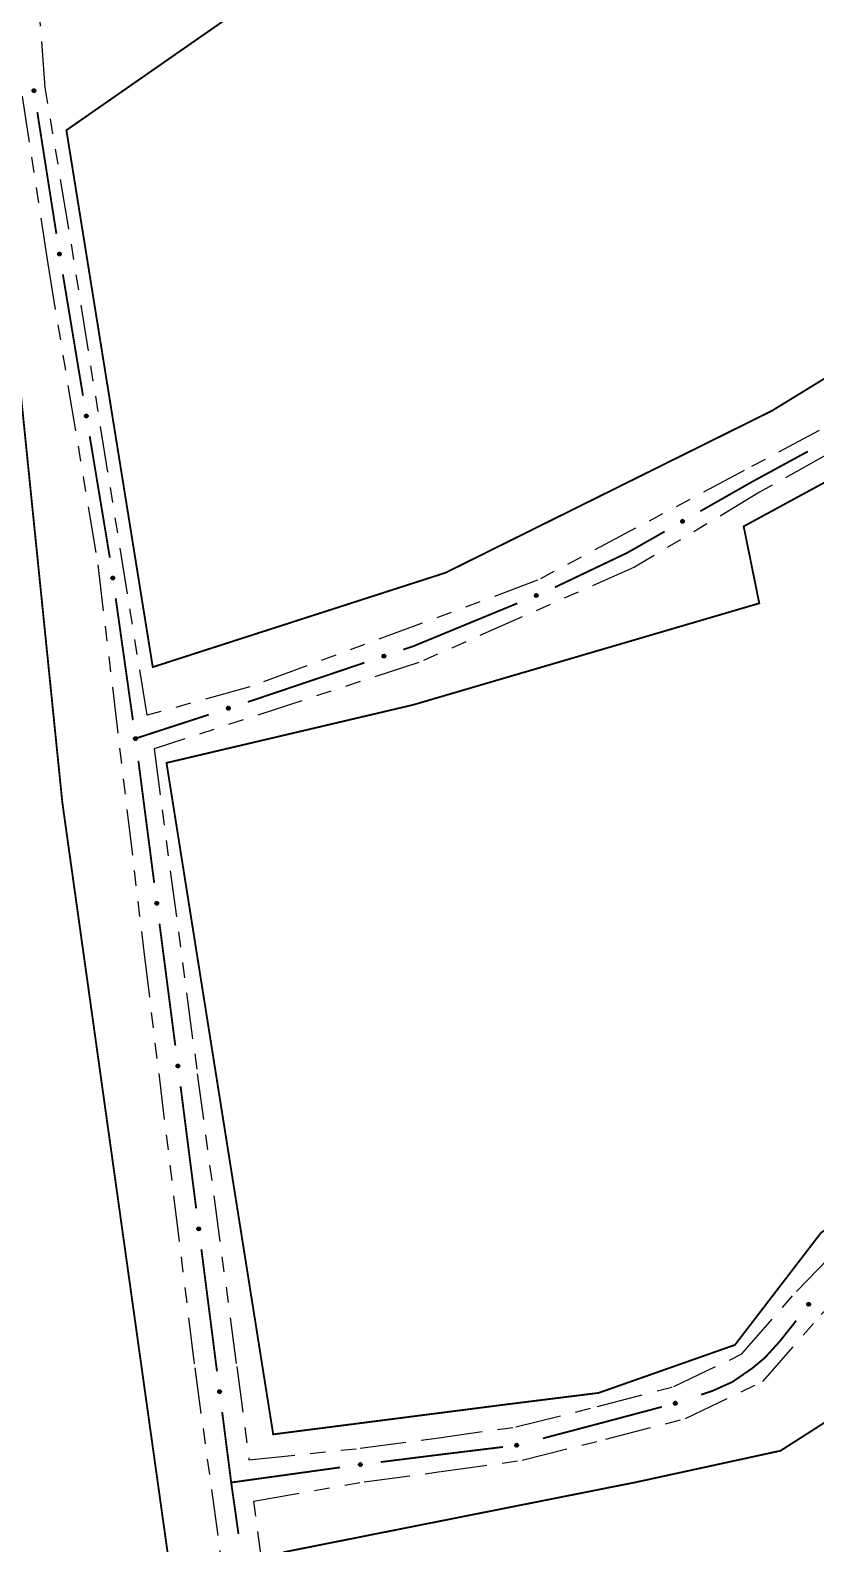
# Model space of a CAD drawing. Extents: x 209066 to 212010, y 4879784 to 4881672.
# Drawn here: x 209780.4 to 209857, y 4881001 to 4881148.5 of the extents above; entities that cross this region are included whole.
import ezdxf

# ---------------------------------------------------------------- set-up
doc = ezdxf.new("R2010")
doc.units = 0
doc.header["$LTSCALE"] = 1.5
doc.header["$MEASUREMENT"] = 0
doc.linetypes.add('TRACO_12', pattern=[2.5, 2, -0.5])
doc.linetypes.add('TRACO_25', pattern=[8, 3, -1, 1, -1, 1, -1])
for name, color, linetype in [('RU-QUADRA', 210, 'CONTINUOUS'), ('SV-EIXO-RUA-N-PAV', 6, 'CONTINUOUS'), ('SV-RUA-NAO-PAV', 7, 'CONTINUOUS')]:
    doc.layers.add(name, color=color, linetype=linetype)

msp = doc.modelspace()

# ---------------------------------------------------------------- linework, layer by layer
at = {"layer": 'RU-QUADRA', "linetype": 'Continuous', "const_width": 0.18, "flags": 128}
for points in [[(209811.299317, 4881157.830965), (209820.331998, 4881163.829518), (209816.017436, 4881170.809464), (209841.590017, 4881213.884218), (209889.912378, 4881134.211373), (209852.719114, 4881111.434778), (209820.904498, 4881095.657298), (209792.348827, 4881086.459033), (209783.924506, 4881138.793712)], [(209804.095037, 4881011.666646), (209793.689617, 4881077.119987), (209817.746183, 4881082.778746), (209851.501166, 4881092.676798), (209849.980584, 4881100.176044), (209873.33652, 4881112.854078), (209893.472541, 4881128.451888), (209901.819044, 4881115.141681), (209930.454144, 4881069.477152), (209906.388571, 4881054.883752), (209881.582965, 4881039.841595), (209872.104358, 4881037.222125), (209865.805179, 4881036.502369), (209857.52669, 4881031.323139), (209849.1288, 4881020.384522), (209835.830856, 4881015.705372), (209826.923792, 4881014.595166)], [(209939.739522, 4881005.743658), (209961.115703, 4881018.321756), (209947.339515, 4881041.942318), (209935.514281, 4881062.217786), (209913.738327, 4881047.879886), (209892.765732, 4881034.913062), (209883.72378, 4881029.322653), (209853.569322, 4881010.065497), (209839.411317, 4881006.986201), (209833.182881, 4881005.750092), (209805.156079, 4881000.187834), (209807.500596, 4880982.620624), (209811.740314, 4880950.852886), (209815.334843, 4880935.23898), (209879.390319, 4880970.089045), (209910.224835, 4880987.986327), (209919.21962, 4880993.397984)]]:
    msp.add_lwpolyline(points, close=True, dxfattribs=at)
at = {"layer": 'RU-QUADRA', "linetype": 'TRACO_12', "const_width": 0.18, "flags": 128}
msp.add_lwpolyline([(209777.329761, 4881134.231141), (209783.531219, 4881073.240669), (209787.735361, 4881043.29416), (209790.940509, 4881020.463588), (209799.460866, 4880959.772269), (209744.990016, 4880933.436511), (209737.073066, 4880998.45628), (209731.703291, 4881042.556792), (209725.656166, 4881092.2202)], close=True, dxfattribs=at)
at = {"layer": 'SV-EIXO-RUA-N-PAV'}
for points in [[(209780.703289, 4881142.477038), (209780.658825, 4881142.497409), (209780.624776, 4881142.524009), (209780.602763, 4881142.554369), (209780.590306, 4881142.58627), (209780.581238, 4881142.62034), (209780.579674, 4881142.656708), (209780.586879, 4881142.697457), (209780.607002, 4881142.742203), (209780.636544, 4881142.775292), (209780.665153, 4881142.798466), (209780.697669, 4881142.81337), (209780.730915, 4881142.821625), (209780.768745, 4881142.822), (209780.809969, 4881142.814295), (209780.854474, 4881142.792973), (209780.887675, 4881142.766665), (209780.908196, 4881142.736741), (209780.922973, 4881142.703957), (209780.931814, 4881142.669062), (209780.933143, 4881142.633354), (209780.925311, 4881142.591862), (209780.903683, 4881142.548215), (209780.877823, 4881142.514801), (209780.848195, 4881142.493865), (209780.815591, 4881142.480044), (209780.781529, 4881142.470533), (209780.745037, 4881142.467439), (209780.703289, 4881142.477038)], [(209783.171919, 4881126.563869), (209783.131988, 4881126.592109), (209783.103443, 4881126.624546), (209783.087423, 4881126.658452), (209783.081078, 4881126.692105), (209783.078465, 4881126.727266), (209783.083652, 4881126.763295), (209783.098266, 4881126.802009), (209783.126314, 4881126.842265), (209783.161464, 4881126.869322), (209783.193865, 4881126.886807), (209783.228576, 4881126.895443), (209783.262774, 4881126.897409), (209783.300022, 4881126.890784), (209783.33911, 4881126.875591), (209783.378906, 4881126.846408), (209783.406672, 4881126.814416), (209783.421307, 4881126.781213), (209783.429768, 4881126.746263), (209783.432005, 4881126.710335), (209783.42671, 4881126.674997), (209783.411342, 4881126.635668), (209783.382018, 4881126.596772), (209783.350426, 4881126.568714), (209783.317438, 4881126.553617), (209783.282841, 4881126.546062), (209783.247608, 4881126.543012), (209783.211173, 4881126.546718), (209783.171919, 4881126.563869)], [(209785.785342, 4881110.777798), (209785.745165, 4881110.805688), (209785.716339, 4881110.837874), (209785.700023, 4881110.871639), (209785.693385, 4881110.905236), (209785.690465, 4881110.940371), (209785.695336, 4881110.976445), (209785.709612, 4881111.015285), (209785.737307, 4881111.055784), (209785.772219, 4881111.083147), (209785.804466, 4881111.100915), (209785.8391, 4881111.109854), (209785.873281, 4881111.112118), (209785.910585, 4881111.105819), (209785.949804, 4881111.090967), (209785.989853, 4881111.062133), (209786.017898, 4881111.030385), (209786.032822, 4881110.997312), (209786.041588, 4881110.962436), (209786.044139, 4881110.92653), (209786.039153, 4881110.891146), (209786.024129, 4881110.851685), (209785.995146, 4881110.812534), (209785.9638, 4881110.784202), (209785.930945, 4881110.768817), (209785.896415, 4881110.76096), (209785.86121, 4881110.757602), (209785.824744, 4881110.76099), (209785.785342, 4881110.777798)], [(209844.188889, 4881100.635822), (209844.176579, 4881100.588488), (209844.156319, 4881100.550325), (209844.130261, 4881100.523357), (209844.101019, 4881100.505532), (209844.06905, 4881100.490665), (209844.033512, 4881100.482787), (209843.992131, 4881100.48278), (209843.944562, 4881100.494796), (209843.906831, 4881100.518119), (209843.879026, 4881100.542252), (209843.858683, 4881100.571673), (209843.844761, 4881100.602971), (209843.837798, 4881100.640157), (209843.838201, 4881100.682093), (209843.851441, 4881100.729633), (209843.871559, 4881100.766911), (209843.897449, 4881100.792333), (209843.927156, 4881100.812597), (209843.959976, 4881100.827384), (209843.994906, 4881100.834916), (209844.037128, 4881100.834435), (209844.083877, 4881100.820745), (209844.121286, 4881100.801104), (209844.147065, 4881100.775578), (209844.166357, 4881100.745882), (209844.181659, 4881100.713999), (209844.191065, 4881100.678604), (209844.188889, 4881100.635822)], [(209788.364735, 4881094.990208), (209788.325244, 4881095.01906), (209788.297203, 4881095.051933), (209788.281707, 4881095.086082), (209788.275883, 4881095.11983), (209788.273812, 4881095.155026), (209788.279554, 4881095.190971), (209788.294763, 4881095.229455), (209788.323429, 4881095.269273), (209788.358992, 4881095.295785), (209788.391658, 4881095.312768), (209788.426498, 4881095.320868), (209788.460723, 4881095.322307), (209788.497864, 4881095.315108), (209788.536713, 4881095.299314), (209788.576055, 4881095.26952), (209788.603324, 4881095.237104), (209788.617445, 4881095.20368), (209788.625366, 4881095.168603), (209788.627049, 4881095.132645), (209788.62121, 4881095.097393), (209788.605237, 4881095.058306), (209788.575317, 4881095.019866), (209788.543296, 4881094.992299), (209788.510079, 4881094.977712), (209788.475369, 4881094.970692), (209788.440093, 4881094.968186), (209788.40372, 4881094.972453), (209788.364735, 4881094.990208)], [(209829.922742, 4881093.389456), (209829.904596, 4881093.344038), (209829.879713, 4881093.308715), (209829.85048, 4881093.285226), (209829.819235, 4881093.271206), (209829.785655, 4881093.260463), (209829.749409, 4881093.257101), (209829.708354, 4881093.262281), (209829.662666, 4881093.280164), (209829.628156, 4881093.308032), (209829.603595, 4881093.33546), (209829.587099, 4881093.367198), (209829.57721, 4881093.399995), (209829.574963, 4881093.43776), (209829.580618, 4881093.479315), (209829.599712, 4881093.52482), (209829.624344, 4881093.559283), (209829.653216, 4881093.58126), (209829.685229, 4881093.597641), (209829.719643, 4881093.608198), (209829.755241, 4881093.611293), (209829.79707, 4881093.605523), (209829.841734, 4881093.586083), (209829.876387, 4881093.561908), (209829.898764, 4881093.533352), (209829.914181, 4881093.501472), (209829.925366, 4881093.467922), (209829.930262, 4881093.431628), (209829.922742, 4881093.389456)], [(209815.057313, 4881087.466087), (209815.036205, 4881087.421968), (209815.009042, 4881087.388366), (209814.97832, 4881087.366861), (209814.946217, 4881087.354936), (209814.912, 4881087.346436), (209814.875612, 4881087.345477), (209814.834989, 4881087.353359), (209814.790583, 4881087.374222), (209814.757989, 4881087.40431), (209814.735295, 4881087.433301), (209814.720933, 4881087.466061), (209814.713232, 4881087.499439), (209814.713486, 4881087.53727), (209814.721876, 4881087.57836), (209814.743935, 4881087.622504), (209814.770791, 4881087.655264), (209814.801053, 4881087.675284), (209814.834078, 4881087.689514), (209814.869115, 4881087.697773), (209814.90484, 4881087.698509), (209814.946195, 4881087.689988), (209814.989477, 4881087.667637), (209815.022457, 4881087.641225), (209815.042897, 4881087.611253), (209815.056174, 4881087.578424), (209815.065117, 4881087.544208), (209815.067604, 4881087.507669), (209815.057313, 4881087.466087)], [(209799.885775, 4881082.38111), (209799.864217, 4881082.337209), (209799.836712, 4881082.303887), (209799.805772, 4881082.282698), (209799.773549, 4881082.271102), (209799.739247, 4881082.262952), (209799.70285, 4881082.262365), (209799.66231, 4881082.270662), (209799.61812, 4881082.291979), (209799.585836, 4881082.322399), (209799.563439, 4881082.351621), (209799.549413, 4881082.384525), (209799.542054, 4881082.41798), (209799.542695, 4881082.455807), (209799.551505, 4881082.496809), (209799.574015, 4881082.540725), (209799.601204, 4881082.573208), (209799.631669, 4881082.592918), (209799.664838, 4881082.606809), (209799.699957, 4881082.61471), (209799.735688, 4881082.61508), (209799.776954, 4881082.606136), (209799.820005, 4881082.583344), (209799.852713, 4881082.556596), (209799.872846, 4881082.526416), (209799.885786, 4881082.493453), (209799.894379, 4881082.459148), (209799.896492, 4881082.422586), (209799.885775, 4881082.38111)], [(209790.57465, 4881079.33664), (209790.535159, 4881079.365493), (209790.507118, 4881079.398366), (209790.491623, 4881079.432515), (209790.485798, 4881079.466262), (209790.483727, 4881079.501458), (209790.489469, 4881079.537404), (209790.504679, 4881079.575888), (209790.533344, 4881079.615706), (209790.568907, 4881079.642218), (209790.601574, 4881079.659201), (209790.636414, 4881079.667301), (209790.670638, 4881079.668739), (209790.707779, 4881079.661541), (209790.746629, 4881079.645746), (209790.78597, 4881079.615953), (209790.813239, 4881079.583537), (209790.82736, 4881079.550113), (209790.835281, 4881079.515036), (209790.836964, 4881079.479078), (209790.831125, 4881079.443825), (209790.815152, 4881079.404739), (209790.785232, 4881079.366299), (209790.753211, 4881079.338732), (209790.719994, 4881079.324145), (209790.685285, 4881079.317124), (209790.650009, 4881079.314618), (209790.613635, 4881079.318886), (209790.57465, 4881079.33664)], [(209792.655211, 4881063.280907), (209792.616048, 4881063.310203), (209792.58838, 4881063.343391), (209792.57327, 4881063.377713), (209792.567827, 4881063.411523), (209792.566154, 4881063.44674), (209792.5723, 4881063.482619), (209792.587943, 4881063.520929), (209792.617056, 4881063.560421), (209792.652916, 4881063.58653), (209792.685772, 4881063.603143), (209792.720701, 4881063.61085), (209792.75494, 4881063.611902), (209792.791998, 4881063.604284), (209792.830666, 4881063.588053), (209792.869669, 4881063.557818), (209792.89657, 4881063.525096), (209792.910313, 4881063.491514), (209792.917838, 4881063.45635), (209792.919116, 4881063.420376), (209792.912879, 4881063.385191), (209792.896466, 4881063.346287), (209792.866114, 4881063.308187), (209792.833784, 4881063.280984), (209792.800404, 4881063.266773), (209792.765618, 4881063.260144), (209792.730316, 4881063.258036), (209792.693993, 4881063.262713), (209792.655211, 4881063.280907)], [(209794.712954, 4881047.413781), (209794.673791, 4881047.443077), (209794.646123, 4881047.476264), (209794.631013, 4881047.510586), (209794.62557, 4881047.544397), (209794.623896, 4881047.579614), (209794.630043, 4881047.615493), (209794.645686, 4881047.653803), (209794.674799, 4881047.693295), (209794.710659, 4881047.719404), (209794.743515, 4881047.736017), (209794.778444, 4881047.743723), (209794.812683, 4881047.744776), (209794.84974, 4881047.737158), (209794.888409, 4881047.720927), (209794.927411, 4881047.690691), (209794.954313, 4881047.65797), (209794.968056, 4881047.624388), (209794.975581, 4881047.589224), (209794.976858, 4881047.553249), (209794.970622, 4881047.518065), (209794.954209, 4881047.479161), (209794.923857, 4881047.441061), (209794.891527, 4881047.413857), (209794.858147, 4881047.399646), (209794.823361, 4881047.393018), (209794.788059, 4881047.39091), (209794.751736, 4881047.395587), (209794.712954, 4881047.413781)], [(209796.744346, 4881031.543458), (209796.705235, 4881031.572825), (209796.677626, 4881031.606061), (209796.662578, 4881031.64041), (209796.657195, 4881031.67423), (209796.655584, 4881031.70945), (209796.661795, 4881031.745318), (209796.677506, 4881031.7836), (209796.706689, 4881031.82304), (209796.742595, 4881031.849085), (209796.775481, 4881031.86564), (209796.810423, 4881031.873284), (209796.844664, 4881031.874275), (209796.881708, 4881031.866592), (209796.920348, 4881031.850292), (209796.959296, 4881031.819987), (209796.98614, 4881031.787218), (209796.999823, 4881031.753612), (209797.007285, 4881031.718434), (209797.008499, 4881031.682457), (209797.002199, 4881031.647284), (209796.985717, 4881031.60841), (209796.955297, 4881031.570364), (209796.922919, 4881031.543217), (209796.889514, 4881031.529066), (209796.854716, 4881031.522499), (209796.81941, 4881031.520454), (209796.783096, 4881031.525196), (209796.744346, 4881031.543458)], [(209856.482154, 4881024.397656), (209856.489522, 4881024.349306), (209856.485968, 4881024.306245), (209856.472667, 4881024.271183), (209856.452834, 4881024.243264), (209856.429327, 4881024.216987), (209856.399781, 4881024.195724), (209856.361762, 4881024.179387), (209856.313312, 4881024.171655), (209856.269439, 4881024.178195), (209856.234367, 4881024.189397), (209856.204064, 4881024.208402), (209856.178921, 4881024.231665), (209856.157848, 4881024.263085), (209856.141669, 4881024.301776), (209856.135073, 4881024.350683), (209856.138847, 4881024.392875), (209856.152603, 4881024.426451), (209856.171902, 4881024.456794), (209856.196222, 4881024.483333), (209856.225345, 4881024.504038), (209856.26433, 4881024.520258), (209856.312687, 4881024.526129), (209856.354811, 4881024.522845), (209856.388571, 4881024.509564), (209856.418017, 4881024.489891), (209856.444659, 4881024.466634), (209856.46727, 4881024.437825), (209856.482154, 4881024.397656)], [(209798.773855, 4881015.672696), (209798.734744, 4881015.702062), (209798.707136, 4881015.735299), (209798.692087, 4881015.769648), (209798.686704, 4881015.803468), (209798.685093, 4881015.838688), (209798.691304, 4881015.874556), (209798.707015, 4881015.912838), (209798.736198, 4881015.952278), (209798.772104, 4881015.978323), (209798.80499, 4881015.994878), (209798.839933, 4881016.002522), (209798.874173, 4881016.003513), (209798.911217, 4881015.99583), (209798.949857, 4881015.979529), (209798.988805, 4881015.949225), (209799.015649, 4881015.916455), (209799.029332, 4881015.88285), (209799.036794, 4881015.847672), (209799.038008, 4881015.811695), (209799.031708, 4881015.776522), (209799.015226, 4881015.737647), (209798.984806, 4881015.699602), (209798.952428, 4881015.672455), (209798.919023, 4881015.658304), (209798.884225, 4881015.651737), (209798.84892, 4881015.649692), (209798.812605, 4881015.654434), (209798.773855, 4881015.672696)], [(209843.476668, 4881014.624679), (209843.452741, 4881014.582023), (209843.423455, 4881014.550255), (209843.391402, 4881014.530789), (209843.358593, 4881014.520974), (209843.323896, 4881014.514712), (209843.287522, 4881014.516117), (209843.247496, 4881014.526619), (209843.204538, 4881014.550321), (209843.173967, 4881014.582462), (209843.153202, 4881014.612865), (209843.140997, 4881014.646487), (209843.135479, 4881014.680295), (209843.138188, 4881014.71803), (209843.149227, 4881014.758488), (209843.174105, 4881014.801108), (209843.203031, 4881014.832055), (209843.234528, 4881014.850069), (209843.268407, 4881014.862125), (209843.303906, 4881014.868093), (209843.339604, 4881014.866508), (209843.380319, 4881014.85532), (209843.422059, 4881014.830207), (209843.453255, 4881014.80171), (209843.471706, 4881014.770474), (209843.482824, 4881014.736853), (209843.489527, 4881014.702129), (209843.489637, 4881014.665506), (209843.476668, 4881014.624679)], [(209827.987268, 4881010.506029), (209827.957666, 4881010.467096), (209827.924263, 4881010.439689), (209827.889824, 4881010.424848), (209827.855972, 4881010.419669), (209827.820742, 4881010.418272), (209827.784913, 4881010.424699), (209827.746727, 4881010.440641), (209827.707463, 4881010.470062), (209827.681636, 4881010.506125), (209827.66528, 4881010.53911), (209827.657847, 4881010.574098), (209827.657063, 4881010.608345), (209827.66497, 4881010.645341), (209827.681504, 4881010.683882), (209827.712043, 4881010.722647), (209827.744974, 4881010.749291), (209827.778662, 4881010.762771), (209827.813884, 4881010.770021), (209827.849868, 4881010.771017), (209827.885002, 4881010.764505), (209827.923776, 4881010.747788), (209827.961638, 4881010.717139), (209827.988588, 4881010.684597), (209828.002537, 4881010.651108), (209828.008894, 4881010.61627), (209828.010725, 4881010.580953), (209828.005764, 4881010.544667), (209827.987268, 4881010.506029)], [(209812.745624, 4881008.628425), (209812.716674, 4881008.589005), (209812.683732, 4881008.561045), (209812.649545, 4881008.545633), (209812.615784, 4881008.539892), (209812.580583, 4881008.537908), (209812.544651, 4881008.543738), (209812.506205, 4881008.559042), (209812.466458, 4881008.587805), (209812.440033, 4881008.623434), (209812.423131, 4881008.656142), (209812.415117, 4881008.691002), (209812.413763, 4881008.72523), (209812.421053, 4881008.762353), (209812.436943, 4881008.801164), (209812.466832, 4881008.840431), (209812.499316, 4881008.867621), (209812.532775, 4881008.881659), (209812.567871, 4881008.889494), (209812.603833, 4881008.891089), (209812.639071, 4881008.885163), (209812.678118, 4881008.869093), (209812.716484, 4881008.839079), (209812.743972, 4881008.80699), (209812.758477, 4881008.773737), (209812.765413, 4881008.739011), (209812.767832, 4881008.703729), (209812.763475, 4881008.667365), (209812.745624, 4881008.628425)]]:
    msp.add_lwpolyline(points, close=True, dxfattribs=at)
for points in [[(209780.658825, 4881142.497409), (209780.579674, 4881142.656708)], [(209780.624776, 4881142.524009), (209780.581238, 4881142.62034)], [(209780.63935, 4881142.512489), (209780.584351, 4881142.630514)], [(209780.67952, 4881142.489118), (209780.586151, 4881142.670255)], [(209780.703289, 4881142.477038), (209780.586879, 4881142.697457)], [(209780.725575, 4881142.473633), (209780.599894, 4881142.717139)], [(209780.745037, 4881142.467439), (209780.607002, 4881142.742203)], [(209780.761831, 4881142.47349), (209780.622893, 4881142.754281)], [(209780.781529, 4881142.470533), (209780.636544, 4881142.775292)], [(209780.796259, 4881142.47849), (209780.650835, 4881142.781595)], [(209780.815591, 4881142.480044), (209780.665153, 4881142.798466)], [(209780.831429, 4881142.489547), (209780.684462, 4881142.805137)], [(209780.848195, 4881142.493865), (209780.697669, 4881142.81337)], [(209780.862571, 4881142.50786), (209780.715776, 4881142.814822)], [(209780.877823, 4881142.514801), (209780.730915, 4881142.821625)], [(209780.89097, 4881142.533888), (209780.752403, 4881142.817708)], [(209780.903683, 4881142.548215), (209780.768745, 4881142.822)], [(209780.911769, 4881142.573144), (209780.790859, 4881142.815451)], [(209780.925311, 4881142.591862), (209780.809969, 4881142.814295)], [(209780.92514, 4881142.617), (209780.835258, 4881142.79648)], [(209780.933143, 4881142.633354), (209780.854474, 4881142.792973)], [(209780.930426, 4881142.655084), (209780.873685, 4881142.773938)], [(209780.931814, 4881142.669062), (209780.887675, 4881142.766665)], [(209783.103443, 4881126.624546), (209783.078465, 4881126.727266)], [(209783.115636, 4881126.61053), (209783.083406, 4881126.736688)], [(209783.131988, 4881126.592109), (209783.083652, 4881126.763295)], [(209783.150793, 4881126.580136), (209783.092522, 4881126.775412)], [(209783.171919, 4881126.563869), (209783.098266, 4881126.802009)], [(209783.193192, 4881126.556403), (209783.114695, 4881126.818947)], [(209783.211173, 4881126.546718), (209783.126314, 4881126.842265)], [(209783.228797, 4881126.54956), (209783.144164, 4881126.851197)], [(209783.247608, 4881126.543012), (209783.161464, 4881126.869322)], [(209783.263555, 4881126.548109), (209783.176674, 4881126.872873)], [(209783.282841, 4881126.546062), (209783.193865, 4881126.886807)], [(209783.300163, 4881126.552473), (209783.214074, 4881126.889793)], [(209783.317438, 4881126.553617), (209783.228576, 4881126.895443)], [(209783.334154, 4881126.564713), (209783.246638, 4881126.893522)], [(209783.350426, 4881126.568714), (209783.262774, 4881126.897409)], [(209783.366875, 4881126.585042), (209783.283168, 4881126.889587)], [(209783.382018, 4881126.596772), (209783.300022, 4881126.890784)], [(209783.394574, 4881126.619776), (209783.320543, 4881126.880259)], [(209783.411342, 4881126.635668), (209783.33911, 4881126.875591)], [(209783.415822, 4881126.660404), (209783.36067, 4881126.853407)], [(209783.42671, 4881126.674997), (209783.378906, 4881126.846408)], [(209783.428057, 4881126.696855), (209783.394267, 4881126.824149)], [(209783.432005, 4881126.710335), (209783.406672, 4881126.814416)], [(209785.806679, 4881110.770517), (209785.725892, 4881111.032366)], [(209785.824744, 4881110.76099), (209785.737307, 4881111.055784)], [(209785.842342, 4881110.763985), (209785.755079, 4881111.064872)], [(209785.86121, 4881110.757602), (209785.772219, 4881111.083147)], [(209785.877112, 4881110.762838), (209785.787398, 4881111.086832)], [(209785.896415, 4881110.76096), (209785.804466, 4881111.100915)], [(209785.913681, 4881110.767522), (209785.824649, 4881111.104077)], [(209785.930945, 4881110.768817), (209785.8391, 4881111.109854)], [(209785.947563, 4881110.780059), (209785.857179, 4881111.108091)], [(209785.9638, 4881110.784202), (209785.873281, 4881111.112118)], [(209785.980106, 4881110.800673), (209785.893742, 4881111.104474)], [(209785.995146, 4881110.812534), (209785.910585, 4881111.105819)], [(209786.0075, 4881110.835647), (209785.931197, 4881111.095474)], [(209786.024129, 4881110.851685), (209785.949804, 4881111.090967)], [(209786.028392, 4881110.876459), (209785.971556, 4881111.068973)], [(209786.039153, 4881110.891146), (209785.989853, 4881111.062133)], [(209786.040309, 4881110.913015), (209786.005408, 4881111.04001)], [(209786.044139, 4881110.92653), (209786.017898, 4881111.030385)], [(209785.716339, 4881110.837874), (209785.690465, 4881110.940371)], [(209785.728654, 4881110.823965), (209785.695322, 4881110.949837)], [(209785.745165, 4881110.805688), (209785.695336, 4881110.976445)], [(209785.764075, 4881110.793879), (209785.7041, 4881110.988639)], [(209785.785342, 4881110.777798), (209785.709612, 4881111.015285)], [(209844.083877, 4881100.820745), (209843.837798, 4881100.640157)], [(209844.037128, 4881100.834435), (209843.838201, 4881100.682093)], [(209844.05792, 4881100.824363), (209843.840394, 4881100.663074)], [(209844.121286, 4881100.801104), (209843.844761, 4881100.602971)], [(209844.1002, 4881100.810723), (209843.844873, 4881100.624813)], [(209844.012405, 4881100.829886), (209843.851336, 4881100.710099)], [(209843.994906, 4881100.834916), (209843.851441, 4881100.729633)], [(209844.130778, 4881100.787295), (209843.854098, 4881100.589249)], [(209844.147065, 4881100.775578), (209843.858683, 4881100.571673)], [(209843.973982, 4881100.828454), (209843.866836, 4881100.751867)], [(209844.154239, 4881100.759821), (209843.869092, 4881100.560103)], [(209843.959976, 4881100.827384), (209843.871559, 4881100.766911)], [(209844.166357, 4881100.745882), (209843.879026, 4881100.542252)], [(209844.171256, 4881100.727116), (209843.898135, 4881100.531093)], [(209844.181659, 4881100.713999), (209843.906831, 4881100.518119)], [(209844.18218, 4881100.694087), (209843.9299, 4881100.508339)], [(209844.191065, 4881100.678604), (209843.944562, 4881100.494796)], [(209844.188358, 4881100.658361), (209843.970481, 4881100.492165)], [(209844.188889, 4881100.635822), (209843.992131, 4881100.48278)], [(209844.181136, 4881100.610311), (209844.019043, 4881100.486804)], [(209844.176579, 4881100.588488), (209844.033512, 4881100.482787)], [(209844.165124, 4881100.566683), (209844.05849, 4881100.491957)], [(209844.156319, 4881100.550325), (209844.06905, 4881100.490665)], [(209788.297203, 4881095.051933), (209788.273812, 4881095.155026)], [(209788.309178, 4881095.037731), (209788.278897, 4881095.164371)], [(209788.325244, 4881095.01906), (209788.279554, 4881095.190971)], [(209788.343862, 4881095.006798), (209788.288609, 4881095.202949)], [(209788.364735, 4881094.990208), (209788.294763, 4881095.229455)], [(209788.38589, 4881094.982414), (209788.311451, 4881095.246138)], [(209788.40372, 4881094.972453), (209788.323429, 4881095.269273)], [(209788.421385, 4881094.975023), (209788.341414, 4881095.277929)], [(209788.440093, 4881094.968186), (209788.358992, 4881095.295785)], [(209788.456117, 4881094.973036), (209788.374255, 4881095.299102)], [(209788.475369, 4881094.970692), (209788.391658, 4881095.312768)], [(209788.492788, 4881094.976835), (209788.411911, 4881095.315442)], [(209788.510079, 4881094.977712), (209788.426498, 4881095.320868)], [(209788.526964, 4881094.98855), (209788.444529, 4881095.318669)], [(209788.543296, 4881094.992299), (209788.460723, 4881095.322307)], [(209788.559995, 4881095.008372), (209788.480994, 4881095.314171)], [(209788.575317, 4881095.019866), (209788.497864, 4881095.315108)], [(209788.588225, 4881095.042674), (209788.518221, 4881095.304268)], [(209788.605237, 4881095.058306), (209788.536713, 4881095.299314)], [(209788.610097, 4881095.08297), (209788.557928, 4881095.2768)], [(209788.62121, 4881095.097393), (209788.576055, 4881095.26952)], [(209788.622893, 4881095.119227), (209788.59107, 4881095.247028)], [(209788.627049, 4881095.132645), (209788.603324, 4881095.237104)], [(209829.841734, 4881093.586083), (209829.574963, 4881093.43776)], [(209829.876387, 4881093.561908), (209829.57721, 4881093.399995)], [(209829.856673, 4881093.574094), (209829.580059, 4881093.421651)], [(209829.816435, 4881093.592925), (209829.58041, 4881093.460171)], [(209829.79707, 4881093.605523), (209829.580618, 4881093.479315)], [(209829.884074, 4881093.547018), (209829.584753, 4881093.385211)], [(209829.898764, 4881093.533352), (209829.587099, 4881093.367198)], [(209829.903906, 4881093.51682), (209829.595977, 4881093.354415)], [(209829.771972, 4881093.604109), (209829.59716, 4881093.505454)], [(209829.755241, 4881093.611293), (209829.599712, 4881093.52482)], [(209829.914181, 4881093.501472), (209829.603595, 4881093.33546)], [(209829.733672, 4881093.607504), (209829.617773, 4881093.54495)], [(209829.91669, 4881093.48224), (209829.621154, 4881093.321994)], [(209829.719643, 4881093.608198), (209829.624344, 4881093.559283)], [(209829.925366, 4881093.467922), (209829.628156, 4881093.308032)], [(209829.923388, 4881093.448103), (209829.649817, 4881093.295438)], [(209829.930262, 4881093.431628), (209829.662666, 4881093.280164)], [(209829.925039, 4881093.411884), (209829.688051, 4881093.274305)], [(209829.922742, 4881093.389456), (209829.708354, 4881093.262281)], [(209829.911852, 4881093.365118), (209829.735558, 4881093.2629)], [(209829.904596, 4881093.344038), (209829.749409, 4881093.257101)], [(209829.890498, 4881093.323841), (209829.77534, 4881093.263069)], [(209829.879713, 4881093.308715), (209829.785655, 4881093.260463)], [(209815.022457, 4881087.641225), (209814.713232, 4881087.499439)], [(209814.989477, 4881087.667637), (209814.713486, 4881087.53727)], [(209815.003591, 4881087.654688), (209814.717506, 4881087.520859)], [(209815.029143, 4881087.62586), (209814.719783, 4881087.484189)], [(209814.964686, 4881087.676137), (209814.720403, 4881087.559272)], [(209815.042897, 4881087.611253), (209814.720933, 4881087.466061)], [(209814.946195, 4881087.689988), (209814.721876, 4881087.57836)], [(209815.046936, 4881087.594418), (209814.728946, 4881087.452719)], [(209815.056174, 4881087.578424), (209814.735295, 4881087.433301)], [(209814.921059, 4881087.690235), (209814.740109, 4881087.603349)], [(209814.90484, 4881087.698509), (209814.743935, 4881087.622504)], [(209815.057406, 4881087.559068), (209814.751926, 4881087.418704)], [(209815.065117, 4881087.544208), (209814.757989, 4881087.40431)], [(209814.883067, 4881087.696153), (209814.763287, 4881087.641396)], [(209814.869115, 4881087.697773), (209814.770791, 4881087.655264)], [(209815.061833, 4881087.524562), (209814.778771, 4881087.390312)], [(209815.067604, 4881087.507669), (209814.790583, 4881087.374222)], [(209815.061087, 4881087.488314), (209814.815525, 4881087.366698)], [(209815.057313, 4881087.466087), (209814.834989, 4881087.353359)], [(209815.044838, 4881087.442522), (209814.862174, 4881087.352178)], [(209815.036205, 4881087.421968), (209814.875612, 4881087.345477)], [(209815.020803, 4881087.402746), (209814.90188, 4881087.349718)], [(209815.009042, 4881087.388366), (209814.912, 4881087.346436)], [(209799.852713, 4881082.556596), (209799.542054, 4881082.41798)], [(209799.820005, 4881082.583344), (209799.542695, 4881082.455807)], [(209799.833986, 4881082.570251), (209799.546547, 4881082.439356)], [(209799.859241, 4881082.541163), (209799.548448, 4881082.402664)], [(209799.872846, 4881082.526416), (209799.549413, 4881082.384525)], [(209799.795302, 4881082.592097), (209799.549836, 4881082.477737)], [(209799.776954, 4881082.606136), (209799.551505, 4881082.496809)], [(209799.876712, 4881082.509541), (209799.557289, 4881082.371102)], [(209799.885786, 4881082.493453), (209799.563439, 4881082.351621)], [(209799.751822, 4881082.606641), (209799.569993, 4881082.52161)], [(209799.735688, 4881082.61508), (209799.574015, 4881082.540725)], [(209799.88682, 4881082.474086), (209799.57992, 4881082.336854)], [(209799.894379, 4881082.459148), (209799.585836, 4881082.322399)], [(209799.713893, 4881082.612947), (209799.593559, 4881082.559418)], [(209799.699957, 4881082.61471), (209799.601204, 4881082.573208)], [(209799.890894, 4881082.439537), (209799.606473, 4881082.308189)], [(209799.896492, 4881082.422586), (209799.61812, 4881082.291979)], [(209799.889777, 4881082.403298), (209799.642984, 4881082.284201)], [(209799.885775, 4881082.38111), (209799.66231, 4881082.270662)], [(209799.873061, 4881082.357674), (209799.689482, 4881082.269204)], [(209799.864217, 4881082.337209), (209799.70285, 4881082.262365)], [(209799.84862, 4881082.318146), (209799.729161, 4881082.266337)], [(209799.836712, 4881082.303887), (209799.739247, 4881082.262952)], [(209790.507118, 4881079.398366), (209790.483727, 4881079.501458)], [(209790.519094, 4881079.384163), (209790.488813, 4881079.510804)], [(209790.535159, 4881079.365493), (209790.489469, 4881079.537404)], [(209790.553778, 4881079.353231), (209790.498525, 4881079.549382)], [(209790.57465, 4881079.33664), (209790.504679, 4881079.575888)], [(209790.595806, 4881079.328847), (209790.521367, 4881079.59257)], [(209790.613635, 4881079.318886), (209790.533344, 4881079.615706)], [(209790.631301, 4881079.321455), (209790.55133, 4881079.624362)], [(209790.650009, 4881079.314618), (209790.568907, 4881079.642218)], [(209790.666032, 4881079.319468), (209790.58417, 4881079.645534)], [(209790.685285, 4881079.317124), (209790.601574, 4881079.659201)], [(209790.702703, 4881079.323267), (209790.621827, 4881079.661875)], [(209790.719994, 4881079.324145), (209790.636414, 4881079.667301)], [(209790.736879, 4881079.334982), (209790.654444, 4881079.665102)], [(209790.753211, 4881079.338732), (209790.670638, 4881079.668739)], [(209790.76991, 4881079.354804), (209790.690909, 4881079.660603)], [(209790.785232, 4881079.366299), (209790.707779, 4881079.661541)], [(209790.798141, 4881079.389107), (209790.728136, 4881079.650701)], [(209790.815152, 4881079.404739), (209790.746629, 4881079.645746)], [(209790.820013, 4881079.429402), (209790.767844, 4881079.623233)], [(209790.831125, 4881079.443825), (209790.78597, 4881079.615953)], [(209790.832809, 4881079.46566), (209790.800986, 4881079.593461)], [(209790.836964, 4881079.479078), (209790.813239, 4881079.583537)], [(209792.58838, 4881063.343391), (209792.566154, 4881063.44674)], [(209792.600194, 4881063.329054), (209792.571344, 4881063.456028)], [(209792.616048, 4881063.310203), (209792.5723, 4881063.482619)], [(209792.634527, 4881063.297732), (209792.581491, 4881063.494494)], [(209792.655211, 4881063.280907), (209792.587943, 4881063.520929)], [(209792.676277, 4881063.272875), (209792.604818, 4881063.537422)], [(209792.693993, 4881063.262713), (209792.617056, 4881063.560421)], [(209792.711686, 4881063.265084), (209792.635138, 4881063.568873)], [(209792.730316, 4881063.258036), (209792.652916, 4881063.58653)], [(209792.746393, 4881063.262705), (209792.668216, 4881063.589674)], [(209792.765618, 4881063.260144), (209792.685772, 4881063.603143)], [(209792.783105, 4881063.26609), (209792.706054, 4881063.605589)], [(209792.800404, 4881063.266773), (209792.720701, 4881063.61085)], [(209792.817411, 4881063.277419), (209792.738706, 4881063.608447)], [(209792.833784, 4881063.280984), (209792.75494, 4881063.611902)], [(209792.850663, 4881063.296867), (209792.775118, 4881063.603538)], [(209792.866114, 4881063.308187), (209792.791998, 4881063.604284)], [(209792.879279, 4881063.330849), (209792.812231, 4881063.593215)], [(209792.896466, 4881063.346287), (209792.830666, 4881063.588053)], [(209792.901605, 4881063.370894), (209792.851626, 4881063.565301)], [(209792.912879, 4881063.385191), (209792.869669, 4881063.557818)], [(209792.914809, 4881063.407006), (209792.88443, 4881063.535157)], [(209792.919116, 4881063.420376), (209792.89657, 4881063.525096)], [(209794.657937, 4881047.461928), (209794.629087, 4881047.588901)], [(209794.673791, 4881047.443077), (209794.630043, 4881047.615493)], [(209794.69227, 4881047.430605), (209794.639233, 4881047.627368)], [(209794.712954, 4881047.413781), (209794.645686, 4881047.653803)], [(209794.73402, 4881047.405749), (209794.662561, 4881047.670296)], [(209794.751736, 4881047.395587), (209794.674799, 4881047.693295)], [(209794.769429, 4881047.397958), (209794.692881, 4881047.701747)], [(209794.788059, 4881047.39091), (209794.710659, 4881047.719404)], [(209794.804136, 4881047.395579), (209794.725958, 4881047.722548)], [(209794.823361, 4881047.393018), (209794.743515, 4881047.736017)], [(209794.840848, 4881047.398964), (209794.763797, 4881047.738463)], [(209794.858147, 4881047.399646), (209794.778444, 4881047.743723)], [(209794.875153, 4881047.410293), (209794.796449, 4881047.741321)], [(209794.891527, 4881047.413857), (209794.812683, 4881047.744776)], [(209794.908406, 4881047.42974), (209794.83286, 4881047.736411)], [(209794.923857, 4881047.441061), (209794.84974, 4881047.737158)], [(209794.937022, 4881047.463722), (209794.869974, 4881047.726089)], [(209794.954209, 4881047.479161), (209794.888409, 4881047.720927)], [(209794.959347, 4881047.503768), (209794.909368, 4881047.698175)], [(209794.970622, 4881047.518065), (209794.927411, 4881047.690691)], [(209794.972552, 4881047.539879), (209794.942173, 4881047.668031)], [(209794.976858, 4881047.553249), (209794.954313, 4881047.65797)], [(209794.646123, 4881047.476264), (209794.623896, 4881047.579614)], [(209796.677626, 4881031.606061), (209796.655584, 4881031.70945)], [(209796.689415, 4881031.591703), (209796.660791, 4881031.718728)], [(209796.705235, 4881031.572825), (209796.661795, 4881031.745318)], [(209796.723692, 4881031.56032), (209796.671006, 4881031.757177)], [(209796.744346, 4881031.543458), (209796.677506, 4881031.7836)], [(209796.765398, 4881031.535389), (209796.69441, 4881031.800063)], [(209796.783096, 4881031.525196), (209796.706689, 4881031.82304)], [(209796.800793, 4881031.527535), (209796.724786, 4881031.83146)], [(209796.81941, 4881031.520454), (209796.742595, 4881031.849085)], [(209796.835496, 4881031.525094), (209796.7579, 4881031.852202)], [(209796.854716, 4881031.522499), (209796.775481, 4881031.86564)], [(209796.872214, 4881031.528414), (209796.795767, 4881031.868049)], [(209796.889514, 4881031.529066), (209796.810423, 4881031.873284)], [(209796.906539, 4881031.539682), (209796.828424, 4881031.87085)], [(209796.922919, 4881031.543217), (209796.844664, 4881031.874275)], [(209796.939826, 4881031.55907), (209796.864827, 4881031.865875)], [(209796.955297, 4881031.570364), (209796.881708, 4881031.866592)], [(209796.968503, 4881031.593001), (209796.901922, 4881031.855487)], [(209796.985717, 4881031.60841), (209796.920348, 4881031.850292)], [(209796.990899, 4881031.633008), (209796.941267, 4881031.827503)], [(209797.002199, 4881031.647284), (209796.959296, 4881031.819987)], [(209797.004168, 4881031.669095), (209796.974017, 4881031.7973)], [(209797.008499, 4881031.682457), (209796.98614, 4881031.787218)], [(209856.225345, 4881024.504038), (209856.135073, 4881024.350683)], [(209856.196222, 4881024.483333), (209856.138847, 4881024.392875)], [(209856.20867, 4881024.489842), (209856.140444, 4881024.377188)], [(209856.26433, 4881024.520258), (209856.141669, 4881024.301776)], [(209856.243408, 4881024.506322), (209856.142685, 4881024.332693)], [(209856.287409, 4881024.519209), (209856.151189, 4881024.285166)], [(209856.312687, 4881024.526129), (209856.157848, 4881024.263085)], [(209856.33164, 4881024.523362), (209856.170404, 4881024.251779)], [(209856.354811, 4881024.522845), (209856.178921, 4881024.231665)], [(209856.368983, 4881024.513903), (209856.192915, 4881024.222742)], [(209856.388571, 4881024.509564), (209856.204064, 4881024.208402)], [(209856.401381, 4881024.497917), (209856.218195, 4881024.201879)], [(209856.418017, 4881024.489891), (209856.234367, 4881024.189397)], [(209856.429924, 4881024.474582), (209856.256328, 4881024.186685)], [(209856.444659, 4881024.466634), (209856.269439, 4881024.178195)], [(209856.452995, 4881024.448545), (209856.294495, 4881024.178313)], [(209856.46727, 4881024.437825), (209856.313312, 4881024.171655)], [(209856.472771, 4881024.418156), (209856.338166, 4881024.179467)], [(209856.482154, 4881024.397656), (209856.361762, 4881024.179387)], [(209856.485097, 4881024.371157), (209856.384902, 4881024.193705)], [(209856.489522, 4881024.349306), (209856.399781, 4881024.195724)], [(209856.487602, 4881024.32475), (209856.419113, 4881024.214008)], [(209856.485968, 4881024.306245), (209856.429327, 4881024.216987)], [(209798.707136, 4881015.735299), (209798.685093, 4881015.838688)], [(209798.718924, 4881015.720941), (209798.6903, 4881015.847966)], [(209798.734744, 4881015.702062), (209798.691304, 4881015.874556)], [(209798.753201, 4881015.689558), (209798.700515, 4881015.886414)], [(209798.773855, 4881015.672696), (209798.707015, 4881015.912838)], [(209798.794907, 4881015.664627), (209798.723919, 4881015.929301)], [(209798.812605, 4881015.654434), (209798.736198, 4881015.952278)], [(209798.830302, 4881015.656773), (209798.754295, 4881015.960698)], [(209798.84892, 4881015.649692), (209798.772104, 4881015.978323)], [(209798.865005, 4881015.654332), (209798.787409, 4881015.98144)], [(209798.884225, 4881015.651737), (209798.80499, 4881015.994878)], [(209798.901723, 4881015.657652), (209798.825276, 4881015.997287)], [(209798.919023, 4881015.658304), (209798.839933, 4881016.002522)], [(209798.936049, 4881015.66892), (209798.857933, 4881016.000088)], [(209798.952428, 4881015.672455), (209798.874173, 4881016.003513)], [(209798.969336, 4881015.688308), (209798.894336, 4881015.995113)], [(209798.984806, 4881015.699602), (209798.911217, 4881015.99583)], [(209798.998012, 4881015.722239), (209798.931431, 4881015.984725)], [(209799.015226, 4881015.737647), (209798.949857, 4881015.979529)], [(209799.020409, 4881015.762245), (209798.970776, 4881015.956741)], [(209799.031708, 4881015.776522), (209798.988805, 4881015.949225)], [(209799.033677, 4881015.798333), (209799.003526, 4881015.926538)], [(209799.038008, 4881015.811695), (209799.015649, 4881015.916455)], [(209843.453255, 4881014.80171), (209843.135479, 4881014.680295)], [(209843.422059, 4881014.830207), (209843.138188, 4881014.71803)], [(209843.471706, 4881014.770474), (209843.140997, 4881014.646487)], [(209843.458929, 4881014.785943), (209843.141025, 4881014.664652)], [(209843.435302, 4881014.816369), (209843.141134, 4881014.701392)], [(209843.397872, 4881014.840298), (209843.146518, 4881014.739536)], [(209843.474644, 4881014.753412), (209843.148127, 4881014.632653)], [(209843.380319, 4881014.85532), (209843.149227, 4881014.758488)], [(209843.482824, 4881014.736853), (209843.153202, 4881014.612865)], [(209843.482797, 4881014.717458), (209843.16885, 4881014.597219)], [(209843.355251, 4881014.857199), (209843.169043, 4881014.782241)], [(209843.489527, 4881014.702129), (209843.173967, 4881014.582462)], [(209843.339604, 4881014.866508), (209843.174105, 4881014.801108)], [(209843.484975, 4881014.682738), (209843.193795, 4881014.567144)], [(209843.317724, 4881014.86557), (209843.194642, 4881014.818704)], [(209843.303906, 4881014.868093), (209843.203031, 4881014.832055)], [(209843.489637, 4881014.665506), (209843.204538, 4881014.550321)], [(209843.481878, 4881014.646614), (209843.228939, 4881014.541194)], [(209843.476668, 4881014.624679), (209843.247496, 4881014.526619)], [(209843.462691, 4881014.601973), (209843.274548, 4881014.523677)], [(209843.452741, 4881014.582023), (209843.287522, 4881014.516117)], [(209843.436124, 4881014.563841), (209843.31401, 4881014.518644)], [(209843.423455, 4881014.550255), (209843.323896, 4881014.514712)], [(209827.961638, 4881010.717139), (209827.66497, 4881010.645341)], [(209827.93908, 4881010.730481), (209827.676197, 4881010.665487)], [(209827.923776, 4881010.747788), (209827.681504, 4881010.683882)], [(209827.89921, 4881010.753119), (209827.704418, 4881010.704663)], [(209827.885002, 4881010.764505), (209827.712043, 4881010.722647)], [(209827.863204, 4881010.766605), (209827.734818, 4881010.73723)], [(209827.849868, 4881010.771017), (209827.744974, 4881010.749291)], [(209827.988588, 4881010.684597), (209827.657063, 4881010.608345)], [(209828.002537, 4881010.651108), (209827.657847, 4881010.574098)], [(209827.992024, 4881010.668197), (209827.66039, 4881010.592084)], [(209828.003084, 4881010.633803), (209827.662993, 4881010.559411)], [(209828.008894, 4881010.61627), (209827.66528, 4881010.53911)], [(209827.972837, 4881010.7016), (209827.665585, 4881010.628456)], [(209828.006182, 4881010.597066), (209827.678612, 4881010.521449)], [(209828.010725, 4881010.580953), (209827.681636, 4881010.506125)], [(209828.003532, 4881010.562379), (209827.699153, 4881010.48821)], [(209828.005764, 4881010.544667), (209827.707463, 4881010.470062)], [(209827.995464, 4881010.527032), (209827.730366, 4881010.457645)], [(209827.987268, 4881010.506029), (209827.746727, 4881010.440641)], [(209827.970281, 4881010.485477), (209827.77311, 4881010.433982)], [(209827.957666, 4881010.467096), (209827.784913, 4881010.424699)], [(209827.938692, 4881010.451391), (209827.811496, 4881010.423534)], [(209827.924263, 4881010.439689), (209827.820742, 4881010.418272)], [(209812.743972, 4881008.80699), (209812.413763, 4881008.72523)], [(209812.758477, 4881008.773737), (209812.415117, 4881008.691002)], [(209812.747681, 4881008.790649), (209812.41736, 4881008.709027)], [(209812.759312, 4881008.756445), (209812.420507, 4881008.676402)], [(209812.716484, 4881008.839079), (209812.421053, 4881008.762353)], [(209812.727941, 4881008.823728), (209812.421948, 4881008.74548)], [(209812.765413, 4881008.739011), (209812.423131, 4881008.656142)], [(209812.693708, 4881008.852043), (209812.431943, 4881008.782683)], [(209812.763021, 4881008.719764), (209812.436754, 4881008.638705)], [(209812.678118, 4881008.869093), (209812.436943, 4881008.801164)], [(209812.767832, 4881008.703729), (209812.440033, 4881008.623434)], [(209812.760949, 4881008.685037), (209812.457846, 4881008.605813)], [(209812.653467, 4881008.874015), (209812.459508, 4881008.822323)], [(209812.763475, 4881008.667365), (209812.466458, 4881008.587805)], [(209812.639071, 4881008.885163), (209812.466832, 4881008.840431)], [(209812.61724, 4881008.8869), (209812.489362, 4881008.855392)], [(209812.75347, 4881008.649561), (209812.489564, 4881008.575771)], [(209812.603833, 4881008.891089), (209812.499316, 4881008.867621)], [(209812.745624, 4881008.628425), (209812.506205, 4881008.559042)], [(209812.728983, 4881008.607593), (209812.532696, 4881008.552823)], [(209812.716674, 4881008.589005), (209812.544651, 4881008.543738)], [(209812.697964, 4881008.572985), (209812.57125, 4881008.543016)], [(209812.683732, 4881008.561045), (209812.580583, 4881008.537908)]]:
    msp.add_lwpolyline(points, dxfattribs=at)
at = {"layer": 'SV-EIXO-RUA-N-PAV', "const_width": 0.18}
for points in [[(209782.948304, 4881128.698695), (209781.087778, 4881140.553586)], [(209785.543089, 4881112.910589), (209783.579087, 4881124.748777)], [(209788.161757, 4881097.126338), (209786.197756, 4881108.964526)], [(209856.23647, 4881107.478632), (209850.965566, 4881104.612)], [(209850.897516, 4881104.57499), (209845.748402, 4881101.648718)], [(209850.965566, 4881104.612), (209850.897516, 4881104.57499)], [(209842.270762, 4881099.672354), (209838.793121, 4881097.69599)], [(209838.793121, 4881097.69599), (209838.608984, 4881097.591344)], [(209838.608984, 4881097.591344), (209831.577879, 4881094.241761)], [(209790.410713, 4881081.28533), (209788.73323, 4881093.167503)], [(209827.898985, 4881092.67399), (209818.654179, 4881088.861699)], [(209818.654179, 4881088.861699), (209817.75877, 4881088.492458)], [(209817.75877, 4881088.492458), (209816.781315, 4881088.163121)], [(209812.990695, 4881086.885936), (209802.56649, 4881083.373677)], [(209802.213442, 4881083.254723), (209801.616817, 4881083.060473)], [(209802.56649, 4881083.373677), (209802.213442, 4881083.254723)], [(209797.813332, 4881081.822129), (209791.157232, 4881079.655027)], [(209791.157232, 4881079.655027), (209790.663565, 4881079.494298)], [(209792.488681, 4881065.420942), (209790.945374, 4881077.321287)], [(209794.546424, 4881049.553816), (209793.003116, 4881061.454161)], [(209796.581624, 4881033.683787), (209795.059492, 4881045.586858)], [(209798.611133, 4881017.813025), (209797.089001, 4881029.716096)], [(209855.099932, 4881022.755418), (209854.792242, 4881022.349268)], [(209853.861159, 4881021.185414), (209853.449233, 4881020.670507)], [(209854.792242, 4881022.349268), (209853.861159, 4881021.185414)], [(209852.54531, 4881019.680496), (209852.039073, 4881019.126046)], [(209853.449233, 4881020.670507), (209852.54531, 4881019.680496)], [(209850.830365, 4881018.11879), (209849.450807, 4881017.16737)], [(209851.079406, 4881018.326323), (209850.830365, 4881018.11879)], [(209852.039073, 4881019.126046), (209851.079406, 4881018.326323)], [(209848.883002, 4881016.775781), (209847.68738, 4881016.239812)], [(209849.450807, 4881017.16737), (209848.883002, 4881016.775781)], [(209846.935639, 4881015.902825), (209845.819814, 4881015.530883)], [(209847.68738, 4881016.239812), (209846.935639, 4881015.902825)], [(209799.997477, 4881006.971815), (209799.11851, 4881013.845334)], [(209842.001119, 4881014.346011), (209836.202827, 4881012.803346)], [(209835.990117, 4881012.746754), (209830.40083, 4881011.274678)], [(209836.202827, 4881012.803346), (209835.990117, 4881012.746754)], [(209820.109036, 4881009.657833), (209814.58843, 4881008.967757)], [(209820.542269, 4881009.710574), (209820.109036, 4881009.657833)], [(209826.498296, 4881010.435656), (209820.542269, 4881009.710574)], [(209810.622802, 4881008.445194), (209800.71758, 4881007.071669)], [(209800.71758, 4881007.071669), (209799.997477, 4881006.971815)], [(209800.007356, 4881006.902002), (209799.997477, 4881006.971815)], [(209800.707924, 4881001.951324), (209800.007356, 4881006.902002)]]:
    msp.add_lwpolyline(points, dxfattribs=at)
at = {"layer": 'SV-RUA-NAO-PAV', "linetype": 'TRACO_25'}
for points in [[(209837.359375, 4881225.143138, 9.971364), (209864.480427, 4881183.106869, 8.747705), (209893.661937, 4881134.171277, 7.584225), (209889.262972, 4881129.131928, 7.604285), (209867.936923, 4881115.193974, 7.784824), (209850.020026, 4881105.615466, 8.426744), (209829.883507, 4881094.917137, 8.446804), (209801.827898, 4881084.518986, 8.547104), (209791.789371, 4881081.759546, 8.667464), (209784.105424, 4881129.554686, 9.750704), (209781.84433, 4881142.953327, 9.750704), (209781.340623, 4881149.948316, 9.790824)], [(209775.779858, 4881143.880484, 9.670464), (209777.724703, 4881144.093316, 9.670464), (209779.624681, 4881142.093477, 9.670464), (209782.106048, 4881125.755142, 8.988424), (209786.988451, 4881096.418121, 8.968364), (209791.47175, 4881058.741994, 8.848004), (209796.435287, 4881018.166161, 8.486924), (209802.058763, 4880977.41033, 7.664464), (209802.719909, 4880965.371588, 7.503984), (209801.97383, 4880959.255673, 7.443805), (209794.428686, 4880954.755061, 7.183025), (209768.483981, 4880940.59137, 7.664464), (209749.157823, 4880929.736953, 7.845005), (209741.74505, 4880926.56005, 7.845005), (209740.686082, 4880927.88376, 7.845005)]]:
    msp.add_polyline3d(points, dxfattribs=at)
for points in [[(209801.731802, 4881009.177647, 8.105784), (209812.574168, 4881010.306564, 8.125844), (209820.03318, 4881011.306259, 8.125844), (209827.752153, 4881012.385939, 8.125844), (209835.731002, 4881014.385515, 8.125844), (209843.169921, 4881016.325111, 8.125844), (209849.812962, 4881019.500492, 8.125844), (209855.119594, 4881025.587511, 8.125844), (209859.801916, 4881030.425911, 8.125844), (209868.145046, 4881035.082457, 8.125844), (209875.543975, 4881036.962061, 8.125844), (209885.752618, 4881038.381639, 8.125844), (209934.003629, 4881070.39696, 6.500985), (209922.78304, 4881089.295256, 6.721645), (209895.441981, 4881131.651497, 7.503984), (209890.463018, 4881127.272093, 7.564165), (209868.477087, 4881112.954197, 7.544105), (209851.540061, 4881103.49565, 8.547104), (209839.342253, 4881096.196749, 8.727644), (209818.2857, 4881086.898295, 8.687524), (209792.469624, 4881078.479876, 8.868064), (209796.692342, 4881046.823118, 8.627344), (209800.534787, 4881018.286039, 8.206084)], [(209802.209352, 4881005.141371, 8.105784), (209812.966846, 4881007.033958, 8.125844), (209820.480357, 4881008.040958, 8.125844), (209828.382803, 4881009.1463, 8.125844), (209836.54737, 4881011.192419, 8.125844), (209844.306676, 4881013.215551, 8.125844), (209851.849296, 4881016.820933, 8.125844), (209857.547536, 4881023.357149, 8.125844), (209861.832387, 4881027.784829, 8.125844), (209869.374601, 4881031.994361, 8.125844), (209876.178615, 4881033.722834, 8.125844), (209886.679648, 4881035.289597, 6.561165), (209935.683771, 4881067.037271, 6.360565), (209945.084033, 4881053.478458, 6.380625), (209964.72536, 4881017.481749, 5.678525), (209927.53211, 4880994.565168, 5.939305), (209853.745325, 4880950.831769, 6.982425), (209833.728946, 4880938.613597, 6.882125), (209817.61165, 4880930.854849, 7.343504), (209815.121899, 4880931.314867, 7.243205), (209811.501753, 4880936.974364, 7.243205), (209809.500868, 4880948.013247, 7.584225), (209807.719541, 4880963.15169, 7.744705), (209804.797579, 4880985.849363, 8.105784)]]:
    msp.add_polyline3d(points, close=True, dxfattribs=at)

doc.saveas('drawing.dxf')
